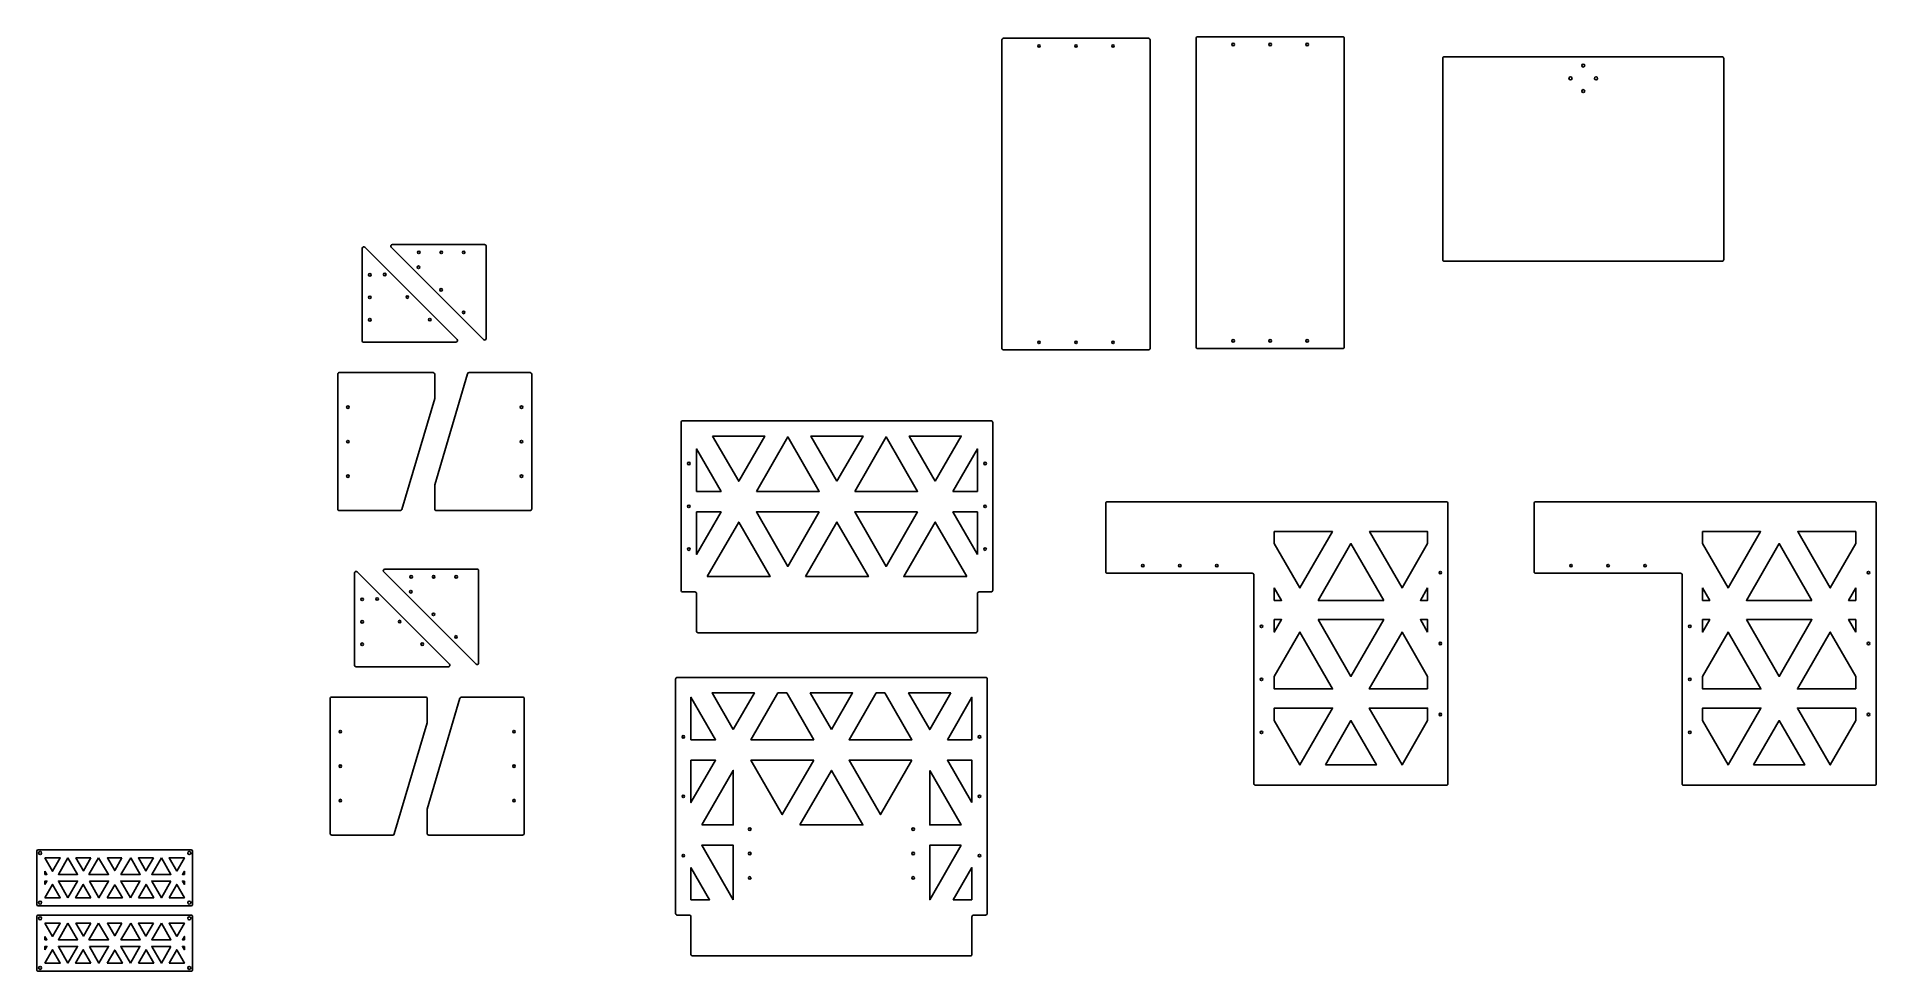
# Model space of a CAD drawing. Header units: inches. Extents: x 57 to 3658, y 57 to 1886.
import ezdxf

# ---------------------------------------------------------------- set-up
doc = ezdxf.new("R2010")
doc.units = ezdxf.units.IN
doc.header["$MEASUREMENT"] = 0

msp = doc.modelspace()

# ---------------------------------------------------------------- linework, layer by layer
for p, q in [((56.6, 187.6), (56.6, 291.6)), ((59.6, 294.6), (358.6, 294.6)), ((361.6, 291.6), (361.6, 187.6)), ((358.6, 184.6), (59.6, 184.6)), ((285.6, 200.6), (255.6, 200.6)), ((285.6, 72.8), (255.6, 72.8))]:
    msp.add_line(p, q)
for points in [[(2233.2, 1272.7), (1949.2, 1272.7, -0.414214), (1946.2, 1275.7), (1946.2, 1879.7, -0.414214), (1949.2, 1882.7), (2233.2, 1882.7, -0.414214), (2236.2, 1879.7), (2236.2, 1275.7, -0.414214)], [(2613.4, 1275.6), (2329.4, 1275.6, -0.414214), (2326.4, 1278.6), (2326.4, 1882.6, -0.414214), (2329.4, 1885.6), (2613.4, 1885.6, -0.414214), (2616.4, 1882.6), (2616.4, 1278.6, -0.414214)], [(3359.3, 1449.4), (3359.3, 1843.4, 0.414214), (3356.3, 1846.4), (2812.3, 1846.4, 0.414214), (2809.3, 1843.4), (2809.3, 1449.4, 0.414214), (2812.3, 1446.4), (3356.3, 1446.4, 0.414214)], [(936.5, 1295.1), (936.5, 1475.8, 0.414214), (933.5, 1478.8), (752.8, 1478.8, 0.668179), (750.7, 1473.6), (931.4, 1293, 0.668179)], [(877.3, 1287.8), (696.6, 1287.8, -0.414214), (693.6, 1290.8), (693.6, 1471.5, -0.668179), (698.7, 1473.6), (879.4, 1293, -0.668179)], [(835.7, 1178.8), (835.7, 1225.3, 0.414214), (832.7, 1228.3), (648.7, 1228.3, 0.414214), (645.7, 1225.3), (645.7, 961.3, 0.414214), (648.7, 958.3), (768.4, 958.3, 0.332365), (771.3, 960.5), (835.6, 1177.9, 0.071944)], [(835.7, 1007.9), (835.7, 961.3, 0.414214), (838.7, 958.3), (1022.7, 958.3, 0.414214), (1025.7, 961.3), (1025.7, 1225.3, 0.414214), (1022.7, 1228.3), (902.9, 1228.3, 0.332365), (900, 1226.2), (835.8, 1008.8, 0.071944)], [(1345.2, 799.2), (1321.2, 799.2, -0.414214), (1318.2, 802.2), (1318.2, 1131.2, -0.414214), (1321.2, 1134.2), (1925.2, 1134.2, -0.414214), (1928.2, 1131.2), (1928.2, 802.2, -0.414214), (1925.2, 799.2), (1901.2, 799.2, 0.414214), (1898.2, 796.2), (1898.2, 722.2, -0.414214), (1895.2, 719.2), (1351.2, 719.2, -0.414214), (1348.2, 722.2), (1348.2, 796.2, 0.414214)], [(2439.5, 832.6), (2439.5, 423.6, 0.414214), (2442.5, 420.6), (2816.5, 420.6, 0.414214), (2819.5, 423.6), (2819.5, 972.6, 0.414214), (2816.5, 975.6), (2152.5, 975.6, 0.414214), (2149.5, 972.6), (2149.5, 838.6, 0.414214), (2152.5, 835.6), (2436.5, 835.6, -0.414214)], [(3277.9, 832.6), (3277.9, 423.6, 0.414214), (3280.9, 420.6), (3654.9, 420.6, 0.414214), (3657.9, 423.6), (3657.9, 972.6, 0.414214), (3654.9, 975.6), (2990.9, 975.6, 0.414214), (2987.9, 972.6), (2987.9, 838.6, 0.414214), (2990.9, 835.6), (3274.9, 835.6, -0.414214)], [(862.4, 652.7), (681.7, 652.7, -0.414214), (678.7, 655.7), (678.7, 836.4, -0.668179), (683.8, 838.5), (864.5, 657.9, -0.668179)], [(921.6, 660), (921.6, 840.7, 0.414214), (918.6, 843.7), (737.9, 843.7, 0.668179), (735.8, 838.5), (916.5, 657.9, 0.668179)], [(1917.4, 169.6, -0.414214), (1914.4, 166.6), (1890.4, 166.6, 0.414214), (1887.4, 163.6), (1887.4, 89.6, -0.414214), (1884.4, 86.6), (1340.4, 86.6, -0.414214), (1337.4, 89.6), (1337.4, 163.6, 0.414214), (1334.4, 166.6), (1310.4, 166.6, -0.414214), (1307.4, 169.6), (1307.4, 628.6, -0.414214), (1310.4, 631.6), (1914.4, 631.6, -0.414214), (1917.4, 628.6)], [(820.8, 543.7), (820.8, 590.2, 0.414214), (817.8, 593.2), (633.8, 593.2, 0.414214), (630.8, 590.2), (630.8, 326.2, 0.414214), (633.8, 323.2), (753.5, 323.2, 0.332365), (756.4, 325.4), (820.6, 542.8, 0.071944)], [(820.8, 372.8), (820.8, 326.2, 0.414214), (823.8, 323.2), (1007.8, 323.2, 0.414214), (1010.8, 326.2), (1010.8, 590.2, 0.414214), (1007.8, 593.2), (888, 593.2, 0.332365), (885.1, 591.1), (820.9, 373.7, 0.071944)], [(361.6, 163.8), (361.6, 59.8, -0.414214), (358.6, 56.8), (59.6, 56.8, -0.414214), (56.6, 59.8), (56.6, 163.8, -0.414214), (59.6, 166.8), (358.6, 166.8, -0.414214)]]:
    msp.add_lwpolyline(points, format="xyb", close=True)
for points in [[(1379.8, 1104.2), (1481.9, 1104.2), (1430.9, 1015.8)], [(1465.5, 995.8), (1588.6, 995.8), (1527, 1102.5)], [(1623.2, 1015.8), (1572.2, 1104.2), (1674.3, 1104.2)], [(1657.9, 995.8), (1781, 995.8), (1719.4, 1102.5)], [(1815.6, 1015.8), (1764.6, 1104.2), (1866.6, 1104.2)], [(1348.2, 995.8), (1396.2, 995.8), (1348.2, 1079)], [(1850.3, 995.8), (1898.2, 1079), (1898.2, 995.8)], [(1348.2, 955.8), (1396.2, 955.8), (1348.2, 872.7)], [(1588.6, 955.8), (1465.5, 955.8), (1527, 849.2)], [(1781, 955.8), (1657.9, 955.8), (1719.4, 849.2)], [(1898.2, 872.7), (1898.2, 955.8), (1850.3, 955.8)], [(1369.3, 829.2), (1492.4, 829.2), (1430.9, 935.8)], [(1561.7, 829.2), (1623.2, 935.8), (1684.8, 829.2)], [(1877.2, 829.2), (1754.1, 829.2), (1815.6, 935.8)], [(2479.5, 917.2), (2593.1, 917.2), (2529.5, 807), (2479.5, 893.6)], [(2779.5, 893.6), (2729.5, 807), (2665.9, 917.2), (2779.5, 917.2)], [(3317.9, 917.2), (3431.5, 917.2), (3367.9, 807), (3317.9, 893.6)], [(3617.9, 893.6), (3567.9, 807), (3504.3, 917.2), (3617.9, 917.2)], [(2693.7, 782.4), (2565.4, 782.4), (2629.5, 893.6)], [(3532.1, 782.4), (3403.7, 782.4), (3467.9, 893.6)], [(2479.5, 807), (2493.7, 782.4), (2479.5, 782.4)], [(2779.5, 807), (2765.4, 782.4), (2779.5, 782.4)], [(3317.9, 807), (3332.1, 782.4), (3317.9, 782.4)], [(3617.9, 807), (3603.7, 782.4), (3617.9, 782.4)], [(2479.5, 744.9), (2493.7, 744.9), (2479.5, 720.4)], [(2479.5, 633.8), (2529.5, 720.4), (2593.7, 609.2), (2479.5, 609.2)], [(2565.4, 744.9), (2693.7, 744.9), (2629.5, 633.8)], [(2779.5, 609.2), (2665.4, 609.2), (2729.5, 720.4), (2779.5, 633.8)], [(2779.5, 720.4), (2765.4, 744.9), (2779.5, 744.9)], [(3317.9, 744.9), (3332.1, 744.9), (3317.9, 720.4)], [(3317.9, 633.8), (3367.9, 720.4), (3432.1, 609.2), (3317.9, 609.2)], [(3403.7, 744.9), (3532.1, 744.9), (3467.9, 633.8)], [(3617.9, 609.2), (3503.7, 609.2), (3567.9, 720.4), (3617.9, 633.8)], [(3617.9, 720.4), (3603.7, 744.9), (3617.9, 744.9)], [(1337.4, 509.8), (1385.4, 509.8), (1337.4, 592.9)], [(1420, 529.8), (1378.6, 601.6), (1461.5, 601.6)], [(1524.8, 601.6), (1507.7, 601.6), (1454.7, 509.8), (1577.8, 509.8)], [(1612.4, 529.8), (1653.8, 601.6), (1570.9, 601.6)], [(1717.1, 601.6), (1700, 601.6), (1647, 509.8), (1770.1, 509.8)], [(1846.2, 601.6), (1804.8, 529.8), (1763.3, 601.6)], [(1839.4, 509.8), (1887.4, 592.9), (1887.4, 509.8)], [(2479.5, 547.2), (2529.5, 460.6), (2593.7, 571.7), (2479.5, 571.7)], [(2579.5, 460.6), (2679.5, 460.6), (2629.5, 547.2)], [(2779.5, 547.2), (2729.5, 460.6), (2665.4, 571.7), (2779.5, 571.7)], [(3317.9, 547.2), (3367.9, 460.6), (3432.1, 571.7), (3317.9, 571.7)], [(3417.9, 460.6), (3517.9, 460.6), (3467.9, 547.2)], [(3617.9, 547.2), (3567.9, 460.6), (3503.7, 571.7), (3617.9, 571.7)], [(1337.4, 469.8), (1385.4, 469.8), (1337.4, 386.7)], [(1577.8, 469.8), (1454.7, 469.8), (1516.2, 363.2)], [(1770.1, 469.8), (1647, 469.8), (1708.6, 363.2)], [(1887.4, 386.7), (1887.4, 469.8), (1839.4, 469.8)], [(1358.5, 343.2), (1420, 343.2), (1420, 449.8)], [(1550.8, 343.2), (1612.4, 449.8), (1673.9, 343.2)], [(1804.8, 449.8), (1804.8, 343.2), (1866.3, 343.2)], [(1420, 196.6), (1420, 303.2), (1358.5, 303.2)], [(1866.3, 303.2), (1804.8, 303.2), (1804.8, 196.6)], [(72.6, 252.6), (76.3, 246.1), (72.6, 246.1)], [(177.6, 278.6), (197, 246.1), (158.8, 246.1)], [(223.4, 278.6), (209.1, 253.9), (194.8, 278.6)], [(240.6, 278.6), (259.3, 246.1), (221.2, 246.1)], [(284.9, 278.6), (270.2, 253.2), (255.6, 278.6)], [(345.6, 246.1), (341.8, 246.1), (345.6, 252.6)], [(1337.4, 259.7), (1373.8, 196.6), (1337.4, 196.6)], [(1887.4, 196.6), (1851, 196.6), (1887.4, 259.7)], [(72.6, 226.6), (76.3, 233.1), (72.6, 233.1)], [(72.6, 200.6), (87.6, 226.6), (102.6, 200.6)], [(162.6, 200.6), (147.6, 226.6), (132.6, 200.6)], [(159.6, 233.1), (178.3, 200.6), (197.1, 233.1)], [(194.1, 200.6), (209.1, 225.8), (224.1, 200.6)], [(239.8, 200.6), (258.6, 233.1), (221.1, 233.1)], [(255.6, 200.6), (270.6, 226.6), (285.6, 200.6)], [(319.3, 233.1), (281.8, 233.1), (300.6, 200.6)], [(315.6, 200.6), (330.6, 226.6), (345.6, 200.6)], [(345.6, 233.1), (341.8, 233.1), (345.6, 226.6)], [(177.6, 150.8), (197, 118.3), (158.8, 118.3)], [(223.4, 150.8), (209.1, 126.1), (194.8, 150.8)], [(240.6, 150.8), (259.3, 118.3), (221.2, 118.3)], [(284.9, 150.8), (270.2, 125.4), (255.6, 150.8)], [(72.6, 124.8), (76.3, 118.3), (72.6, 118.3)], [(345.6, 118.3), (341.8, 118.3), (345.6, 124.8)], [(72.6, 98.8), (76.3, 105.3), (72.6, 105.3)], [(72.6, 72.8), (87.6, 98.8), (102.6, 72.8)], [(162.6, 72.8), (147.6, 98.8), (132.6, 72.8)], [(159.6, 105.3), (178.3, 72.8), (197.1, 105.3)], [(194.1, 72.8), (209.1, 98), (224.1, 72.8)], [(239.8, 72.8), (258.6, 105.3), (221.1, 105.3)], [(255.6, 72.8), (270.6, 98.8), (285.6, 72.8)], [(319.3, 105.3), (281.8, 105.3), (300.6, 72.8)], [(315.6, 72.8), (330.6, 98.8), (345.6, 72.8)], [(345.6, 105.3), (341.8, 105.3), (345.6, 98.8)]]:
    msp.add_lwpolyline(points, close=True)
for points in [[(72.6, 278.6), (87.6, 252.6), (102.6, 278.6), (72.6, 278.6)], [(117.6, 278.6), (136.3, 246.1), (98.8, 246.1), (117.6, 278.6)], [(162.6, 278.6), (133.3, 278.6), (148, 253.2), (162.6, 278.6)], [(300.6, 278.6), (319.3, 246.1), (281.8, 246.1), (300.6, 278.6)], [(330.6, 252.6), (315.6, 278.6), (345.6, 278.6), (330.6, 252.6)], [(117.6, 200.6), (136.3, 233.1), (98.8, 233.1), (117.6, 200.6)], [(72.6, 150.8), (87.6, 124.8), (102.6, 150.8), (72.6, 150.8)], [(117.6, 150.8), (136.3, 118.3), (98.8, 118.3), (117.6, 150.8)], [(162.6, 150.8), (133.3, 150.8), (148, 125.4), (162.6, 150.8)], [(300.6, 150.8), (319.3, 118.3), (281.8, 118.3), (300.6, 150.8)], [(330.6, 124.8), (315.6, 150.8), (345.6, 150.8), (330.6, 124.8)], [(117.6, 72.8), (136.3, 105.3), (98.8, 105.3), (117.6, 72.8)]]:
    msp.add_lwpolyline(points)
for centre, radius in [((2398.9, 1870.6), 2.5), ((2471.4, 1870.6), 2.5), ((2543.9, 1870.6), 2.5), ((2018.7, 1867.7), 2.5), ((2091.2, 1867.7), 2.5), ((2163.7, 1867.7), 2.5), ((3059.3, 1804.3), 3), ((3084.3, 1829.3), 3), ((3109.3, 1804.3), 3), ((3084.3, 1779.3), 3), ((804.6, 1463.8), 2.5), ((848.5, 1463.8), 2.5), ((892.5, 1463.8), 2.5), ((708.6, 1419.8), 2.5), ((737.8, 1420.4), 2.5), ((803.9, 1434.6), 2.5), ((708.6, 1375.8), 2.5), ((782, 1376.2), 2.5), ((848.1, 1390.4), 2.5), ((708.6, 1331.8), 2.5), ((826.2, 1332), 2.5), ((892.3, 1346.2), 2.5), ((2018.7, 1287.7), 2.5), ((2091.2, 1287.7), 2.5), ((2163.7, 1287.7), 2.5), ((2398.9, 1290.6), 2.5), ((2471.4, 1290.6), 2.5), ((2543.9, 1290.6), 2.5), ((665.7, 1160.8), 2.5), ((1005.7, 1160.8), 2.5), ((665.7, 1093.3), 2.5), ((1005.7, 1093.3), 2.5), ((1333.2, 1050.5), 2.5), ((1913.2, 1050.5), 2.5), ((665.7, 1025.8), 2.5), ((1005.7, 1025.8), 2.5), ((1333.2, 966.7), 2.5), ((1913.2, 966.7), 2.5), ((1333.2, 883), 2.5), ((1913.2, 883), 2.5), ((789.6, 828.7), 2.5), ((833.6, 828.7), 2.5), ((877.6, 828.7), 2.5), ((2222, 850.6), 2.5), ((2294.5, 850.6), 2.5), ((2367, 850.6), 2.5), ((2804.5, 836.8), 2.5), ((3060.4, 850.6), 2.5), ((3132.9, 850.6), 2.5), ((3205.4, 850.6), 2.5), ((3642.9, 836.8), 2.5), ((789, 799.5), 2.5), ((693.7, 784.7), 2.5), ((722.9, 785.3), 2.5), ((833.2, 755.3), 2.5), ((693.7, 740.7), 2.5), ((767.1, 741.1), 2.5), ((2454.5, 731.8), 2.5), ((3292.9, 731.8), 2.5), ((693.7, 696.7), 2.5), ((811.3, 696.9), 2.5), ((877.4, 711.1), 2.5), ((2804.5, 698.1), 2.5), ((3642.9, 698.1), 2.5), ((2454.5, 628.1), 2.5), ((3292.9, 628.1), 2.5), ((2804.5, 559.3), 2.5), ((3642.9, 559.3), 2.5), ((650.8, 525.7), 2.5), ((990.8, 525.7), 2.5), ((1322.4, 515.4), 2.5), ((1902.4, 515.4), 2.5), ((2454.5, 524.3), 2.5), ((3292.9, 524.3), 2.5), ((650.8, 458.2), 2.5), ((990.8, 458.2), 2.5), ((1322.4, 399.1), 2.5), ((1902.4, 399.1), 2.5), ((650.8, 390.7), 2.5), ((990.8, 390.7), 2.5), ((1452.4, 334.9), 2.5), ((1772.4, 334.9), 2.5), ((63.1, 288.1), 3), ((355.1, 288.1), 3), ((1452.4, 287.1), 2.5), ((1772.4, 287.1), 2.5), ((1322.4, 282.9), 2.5), ((1902.4, 282.9), 2.5), ((1452.4, 239.4), 2.5), ((1772.4, 239.4), 2.5), ((63.1, 191.1), 3), ((355.1, 191.1), 3), ((63.1, 160.3), 3), ((355.1, 160.3), 3), ((63.1, 63.3), 3), ((355.1, 63.3), 3)]:
    msp.add_circle(centre, radius)
for centre, start, end in [((59.6, 291.6), 90, 180), ((358.6, 291.6), 0, 90), ((59.6, 187.6), 180, 270), ((358.6, 187.6), 270, 0)]:
    msp.add_arc(centre, 3, start, end)

doc.saveas('drawing.dxf')
